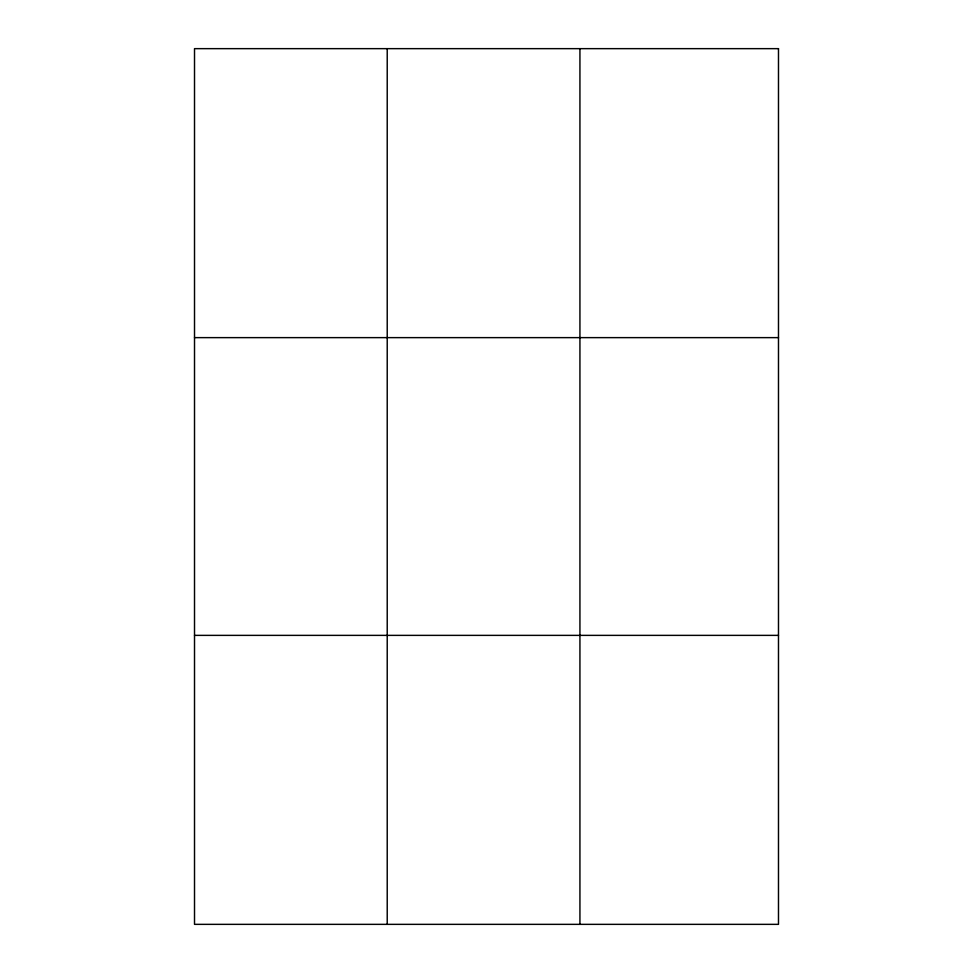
<?xml version="1.0" encoding="UTF-8"?>
<svg xmlns="http://www.w3.org/2000/svg" width="973" height="973" viewBox="0 0 973 973"><rect width="100%" height="100%" fill="white"/><g stroke="black" fill="none" stroke-linecap="round" stroke-linejoin="round"><path stroke-width="1.46" d="M387.218 924.35L387.218 48.65M579.932 924.35L579.932 48.65M194.515 337.631L778.485 337.631M194.515 635.369L778.485 635.369M778.485 48.65L778.485 924.35L194.515 924.35L194.515 48.65L778.485 48.65"/></g></svg>
